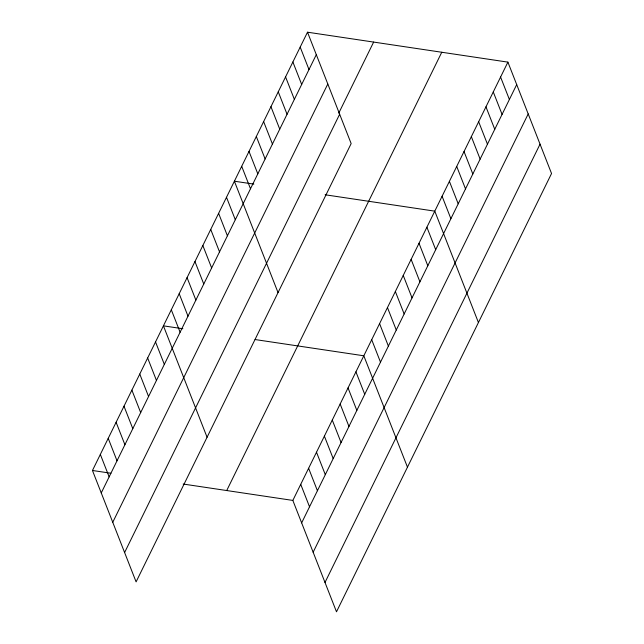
<?xml version="1.0" encoding="UTF-8"?>
<svg xmlns="http://www.w3.org/2000/svg" width="644" height="644" viewBox="0 0 644 644"><rect width="100%" height="100%" fill="white"/><g stroke="black" fill="none" stroke-linecap="round" stroke-linejoin="round"><path stroke-width="0.97" d="M307.502 32.2L351.157 143.58L136.101 581.87L92.454 470.482L307.502 32.2L507.899 62.13L551.546 173.518L336.498 611.8L292.843 500.42L507.899 62.13M101.253 492.942L316.301 54.651M112.756 522.284L327.804 84.002M338.792 113.078L373.633 42.077M124.606 552.52L339.654 114.238M226.72 490.543L441.768 52.253M301.65 522.872L516.697 84.589M313.145 552.222L528.201 113.932M324.995 582.458L540.042 144.167M253.833 184.12L234.384 181.214L278.039 292.601M325.123 194.77L434.781 211.152L478.428 322.531M182.872 328.754L163.423 325.848L207.07 437.236M255.096 339.549L363.812 355.786L407.467 467.166M92.454 470.482L110.929 473.243M183.186 484.038L292.843 500.42M500.581 77.039L509.388 99.49M493.272 91.939L502.07 114.391M485.962 106.84L494.761 129.291M478.653 121.74L487.452 144.192M471.336 136.641L480.134 159.1M464.026 151.541L472.825 174.001M456.717 166.442L465.515 188.901M449.399 181.35L458.206 203.802M442.09 196.251L450.889 218.702M426.892 227.219L435.698 249.679M419.011 243.287L427.809 265.747M411.122 259.363L419.92 281.814M403.241 275.431L412.039 297.89M300.193 47.101L308.991 69.56M395.352 291.499L404.15 313.958M292.883 62.001L301.682 84.461M387.471 307.574L396.269 330.026M285.566 76.902L294.364 99.361M379.582 323.642L388.38 346.102M278.256 91.81L287.055 114.262M371.701 339.71L380.499 362.17M270.947 106.711L279.746 129.162M263.629 121.611L272.436 144.063M355.931 371.854L364.729 394.305M256.32 136.512L265.119 158.963M348.042 387.921L356.84 410.381M249.011 151.412L257.809 173.864M340.161 403.997L348.959 426.449M241.701 166.313L250.5 188.773M332.272 420.065L341.07 442.517M324.391 436.133L333.19 458.592M226.503 197.289L235.302 219.741M316.502 452.209L325.301 474.66M218.614 213.357L227.413 235.809M308.621 468.277L317.42 490.728M210.733 229.425L219.532 251.885M300.732 484.344L309.531 506.804M202.844 245.501L211.643 267.952M194.963 261.569L203.762 284.02M187.074 277.636L195.873 300.096M179.193 293.712L187.992 316.164M171.304 309.78L180.103 332.232M155.534 341.924L164.333 364.375M147.653 357.992L156.452 380.443M139.764 374.059L148.563 396.519M131.883 390.135L140.682 412.587M123.994 406.203L132.793 428.654M116.105 422.271L124.912 444.73M108.224 438.347L117.023 460.798M100.335 454.414L109.142 476.866"/></g></svg>
